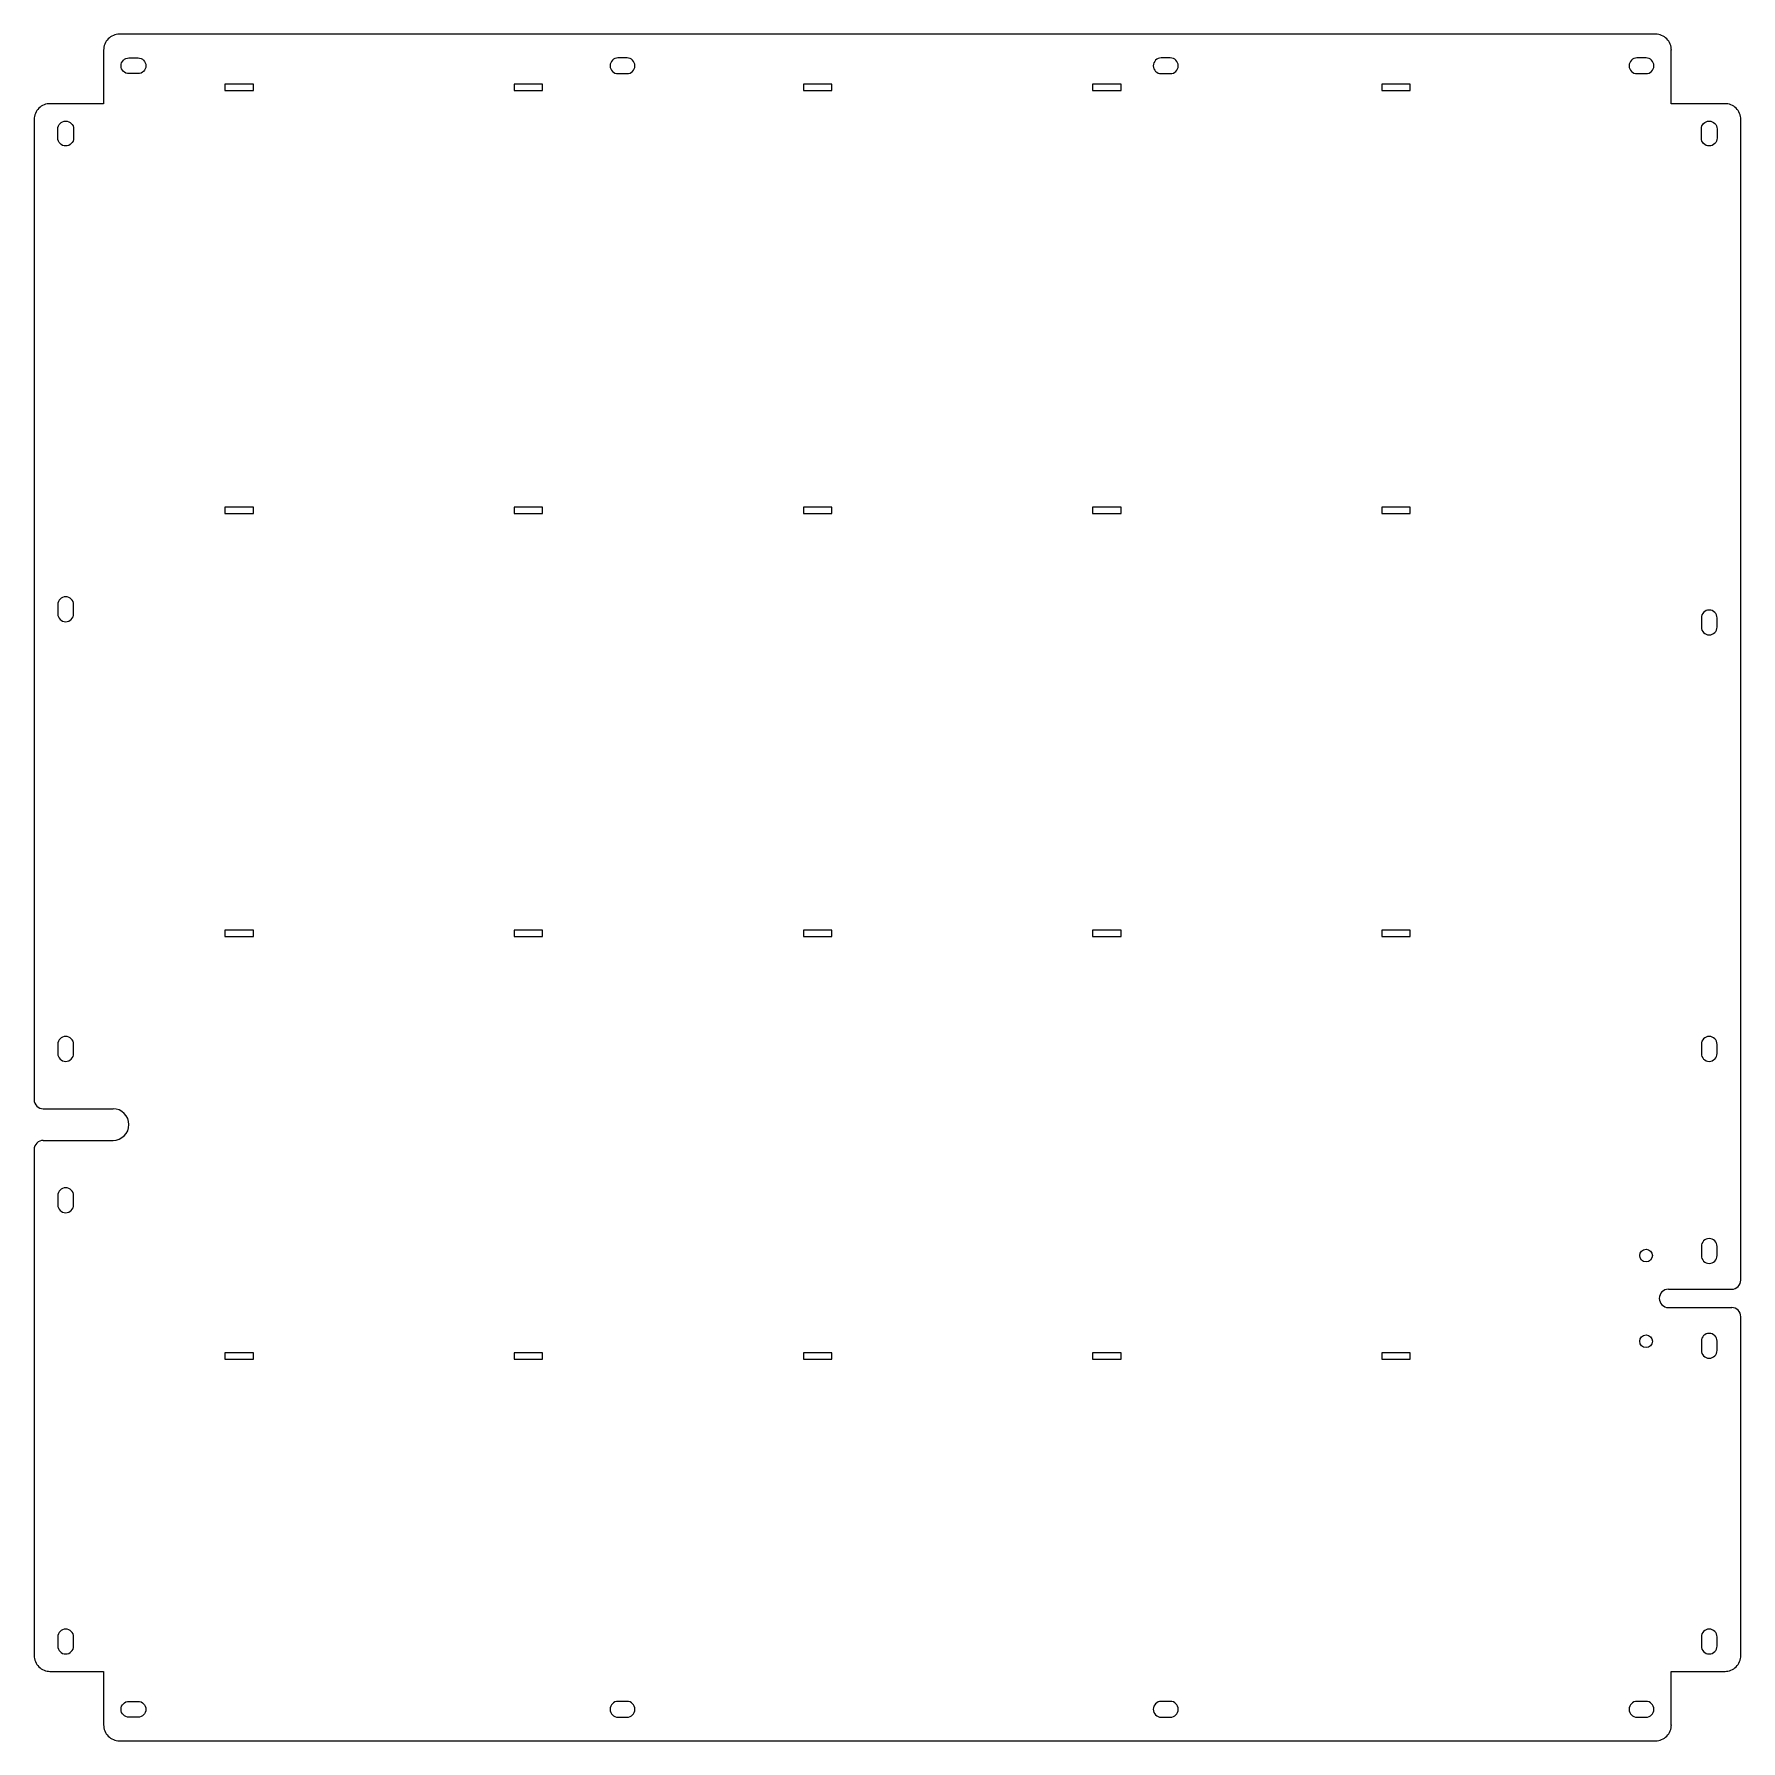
# Model space of a CAD drawing. Extents: x 18983 to 19523, y 53249 to 53789.
import ezdxf

# ---------------------------------------------------------------- set-up
doc = ezdxf.new("R2010")
doc.units = 0
doc.layers.get('0').update_dxf_attribs({"lineweight": 0})

msp = doc.modelspace()

# ---------------------------------------------------------------- linework, layer by layer
at = {"color": 7}
for p, q in [((19495.56, 53788.62), (19009.55, 53788.62)), ((19004.55, 53783.55), (19004.55, 53766.62)), ((19500.55, 53766.62), (19500.55, 53783.7)), ((19004.55, 53766.62), (18987.48, 53766.62)), ((19517.63, 53766.62), (19500.55, 53766.62)), ((18982.55, 53761.62), (18982.55, 53451.52)), ((19522.55, 53394.42), (19522.55, 53761.62)), ((18985.45, 53448.62), (19007.55, 53448.62)), ((18985.45, 53438.62), (19007.55, 53438.62)), ((18982.55, 53435.72), (18982.55, 53275.62)), ((19499.65, 53391.52), (19519.65, 53391.52)), ((19499.65, 53385.72), (19519.65, 53385.72)), ((19522.55, 53275.62), (19522.55, 53382.82)), ((19522.55, 53275.62), (19522.55, 53275.62)), ((18987.48, 53270.62), (19004.55, 53270.62)), ((19004.55, 53270.62), (19004.55, 53253.55)), ((19500.55, 53253.55), (19500.55, 53270.62)), ((19500.55, 53270.62), (19517.63, 53270.62)), ((19009.55, 53248.62), (19495.56, 53248.62))]:
    msp.add_line(p, q, dxfattribs=at)
for points in [[(19012.55, 53781.12), (19015.43, 53781.12, -1), (19015.43, 53776.12), (19012.55, 53776.12, -1)], [(19170.15, 53781.12), (19167.27, 53781.12, 1), (19167.27, 53776.12), (19170.15, 53776.12, 1)], [(19342.04, 53781.12), (19339.16, 53781.12, 1), (19339.16, 53776.12), (19342.04, 53776.12, 1)], [(19492.55, 53781.12), (19489.68, 53781.12, 1), (19489.68, 53776.12), (19492.55, 53776.12, 1)], [(18995.05, 53758.62), (18995.05, 53755.74, -1), (18990.05, 53755.74), (18990.05, 53758.62, -1)], [(19515.05, 53758.62), (19515.05, 53755.74, -1), (19510.05, 53755.74), (19510.05, 53758.62, -1)], [(18990.05, 53608.11), (18990.05, 53605.23, 1), (18995.05, 53605.23), (18995.05, 53608.11, 1)], [(19510.05, 53603.91), (19510.05, 53601.03, 1), (19515.05, 53601.03), (19515.05, 53603.91, 1)], [(18990.05, 53469), (18990.05, 53466.12, 1), (18995.05, 53466.12), (18995.05, 53469, 1)], [(19510.05, 53469), (19510.05, 53466.12, 1), (19515.05, 53466.12), (19515.05, 53469, 1)], [(18990.05, 53421.12), (18990.05, 53418.24, 1), (18995.05, 53418.24), (18995.05, 53421.12, 1)], [(19510.05, 53405.06), (19510.05, 53402.18, 1), (19515.05, 53402.18), (19515.05, 53405.06, 1)], [(19510.05, 53375.06), (19510.05, 53372.18, 1), (19515.05, 53372.18), (19515.05, 53375.06, 1)], [(18995.05, 53278.62), (18995.05, 53281.5, 1), (18990.05, 53281.5), (18990.05, 53278.62, 1)], [(19515.05, 53278.62), (19515.05, 53281.5, 1), (19510.05, 53281.5), (19510.05, 53278.62, 1)], [(19012.55, 53261.12), (19015.43, 53261.12, -1), (19015.43, 53256.12), (19012.55, 53256.12, -1)], [(19170.15, 53261.12), (19167.27, 53261.12, 1), (19167.27, 53256.12), (19170.15, 53256.12, 1)], [(19342.04, 53261.12), (19339.16, 53261.12, 1), (19339.16, 53256.12), (19342.04, 53256.12, 1)], [(19492.55, 53261.12), (19489.68, 53261.12, 1), (19489.68, 53256.12), (19492.55, 53256.12, 1)]]:
    msp.add_lwpolyline(points, format="xyb", close=True, dxfattribs=at)
for points in [[(19042.94, 53770.75), (19051.94, 53770.75), (19051.94, 53772.75), (19042.94, 53772.75)], [(19134.44, 53770.75), (19143.44, 53770.75), (19143.44, 53772.75), (19134.44, 53772.75)], [(19225.94, 53770.75), (19234.94, 53770.75), (19234.94, 53772.75), (19225.94, 53772.75)], [(19317.44, 53770.75), (19326.44, 53770.75), (19326.44, 53772.75), (19317.44, 53772.75)], [(19408.94, 53770.75), (19417.94, 53770.75), (19417.94, 53772.75), (19408.94, 53772.75)], [(19042.94, 53636.95), (19051.94, 53636.95), (19051.94, 53638.95), (19042.94, 53638.95)], [(19134.44, 53636.95), (19143.44, 53636.95), (19143.44, 53638.95), (19134.44, 53638.95)], [(19225.94, 53636.95), (19234.94, 53636.95), (19234.94, 53638.95), (19225.94, 53638.95)], [(19317.44, 53636.95), (19326.44, 53636.95), (19326.44, 53638.95), (19317.44, 53638.95)], [(19408.94, 53636.95), (19417.94, 53636.95), (19417.94, 53638.95), (19408.94, 53638.95)], [(19042.94, 53503.15), (19051.94, 53503.15), (19051.94, 53505.15), (19042.94, 53505.15)], [(19134.44, 53503.15), (19143.44, 53503.15), (19143.44, 53505.15), (19134.44, 53505.15)], [(19225.94, 53503.15), (19234.94, 53503.15), (19234.94, 53505.15), (19225.94, 53505.15)], [(19317.44, 53503.15), (19326.44, 53503.15), (19326.44, 53505.15), (19317.44, 53505.15)], [(19408.94, 53503.15), (19417.94, 53503.15), (19417.94, 53505.15), (19408.94, 53505.15)], [(19042.94, 53369.35), (19051.94, 53369.35), (19051.94, 53371.35), (19042.94, 53371.35)], [(19134.44, 53369.35), (19143.44, 53369.35), (19143.44, 53371.35), (19134.44, 53371.35)], [(19225.94, 53369.35), (19234.94, 53369.35), (19234.94, 53371.35), (19225.94, 53371.35)], [(19317.44, 53369.35), (19326.44, 53369.35), (19326.44, 53371.35), (19317.44, 53371.35)], [(19408.94, 53369.35), (19417.94, 53369.35), (19417.94, 53371.35), (19408.94, 53371.35)]]:
    msp.add_lwpolyline(points, close=True, dxfattribs=at)
for centre in [(19492.55, 53402.18), (19492.55, 53375.06)]:
    msp.add_circle(centre, 2, dxfattribs=at)
for centre, radius, start, end in [((19009.55, 53783.62), 5, 89.9938, 180.8399), ((19495.56, 53783.62), 5, 359.1601, 90.0062), ((18987.55, 53761.62), 5, 89.1601, 180.0062), ((19517.55, 53761.62), 5, 359.9938, 90.8399), ((18985.45, 53451.52), 2.9, 180, 270), ((19007.55, 53443.62), 5, 270, 90), ((18985.45, 53435.72), 2.9, 90, 180), ((19499.65, 53388.62), 2.9, 90, 270), ((19519.65, 53394.42), 2.9, 270, 0), ((19519.65, 53382.82), 2.9, 0, 90), ((18987.55, 53275.62), 5, 179.9938, 270.8399), ((19517.55, 53275.62), 5, 269.1601, 0.0062), ((19009.55, 53253.62), 5, 179.1601, 270.0062), ((19495.56, 53253.62), 5, 269.9938, 0.8399)]:
    msp.add_arc(centre, radius, start, end, dxfattribs=at)

doc.saveas('drawing.dxf')
